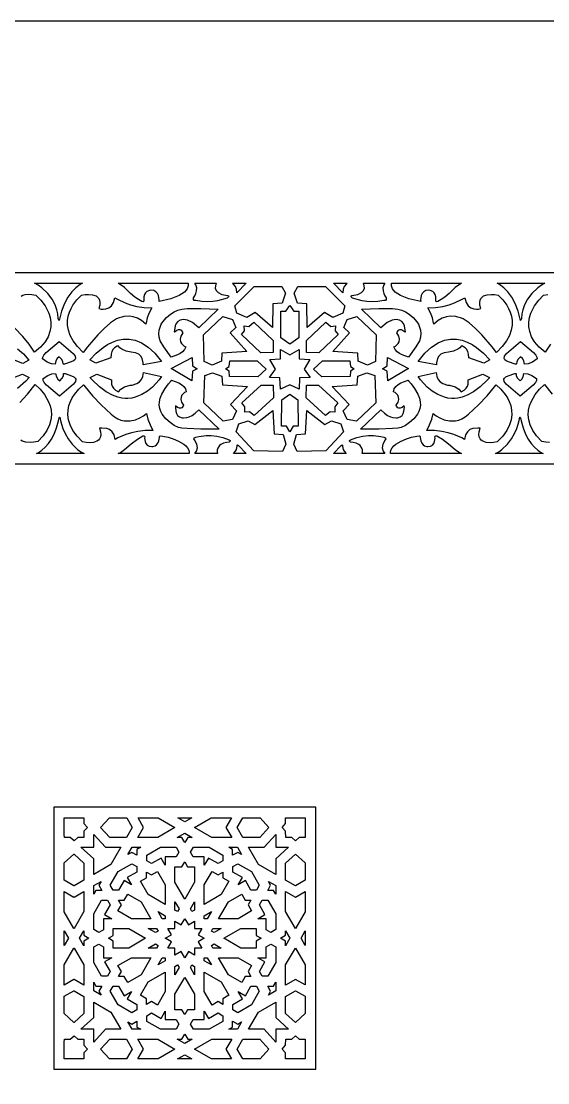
# Model space of a CAD drawing. Extents: x -350 to 350, y -350 to 350.
# Drawn here: x -62.4 to 138.6, y -55.1 to 350 of the extents above; entities that cross this region are included whole.
import ezdxf

# ---------------------------------------------------------------- set-up
doc = ezdxf.new("R2010")
doc.units = 0
doc.header["$MEASUREMENT"] = 0
doc.layers.add('LAYER_1', color=18, linetype='CONTINUOUS')
doc.layers.add('LAYER_2', color=174, linetype='CONTINUOUS')

msp = doc.modelspace()

# ---------------------------------------------------------------- linework, layer by layer
at = {"layer": 'LAYER_1'}
for points in [[(-350, -350), (350, -350), (350, 350), (-350, 350)], [(-39.91, 249.52), (-41.57, 248.3), (-43.16, 246.72), (-44.63, 244.72), (-45.94, 242.25), (-47.05, 239.29), (-47.93, 235.77), (-48.08, 235.86), (-48.31, 236.53), (-48.48, 238.29), (-48.82, 239.87), (-49.47, 241.77), (-50.57, 243.87), (-52.22, 246.05), (-54.54, 248.2), (-55.99, 249.23), (-57.31, 250), (-38.99, 250)], [(1.26, 249.97), (1.29, 249.04), (0.91, 247.89), (-0.15, 246.62), (-2.12, 245.33), (-5.27, 244.1), (-9.83, 243.03), (-9.83, 243.73), (-10.07, 245.26), (-10.42, 246.07), (-10.99, 246.75), (-11.83, 247.21), (-12.99, 247.33), (-13.45, 247.26), (-14.43, 246.83), (-14.94, 246.38), (-15.35, 245.71), (-15.59, 244.79), (-15.59, 243.57), (-15.62, 243.14), (-15.84, 242.95), (-16.35, 243.08), (-17.63, 243.8), (-19, 244.75), (-20.66, 246.12), (-23.01, 248.33), (-25.4, 249.99), (-25.42, 250), (1.25, 250)], [(11.87, 249.68), (11.68, 248.98), (11.67, 248.16), (11.99, 247.29), (12.79, 246.46), (14.22, 245.76), (16.42, 245.28), (16.79, 245.07), (16.75, 244.76), (16.14, 244.27), (12.5, 243.32), (10.7, 243.08), (8.68, 242.96), (6.48, 243.06), (4.17, 243.42), (3.64, 243.47), (3.33, 243.75), (3.32, 244.39), (3.82, 245.18), (4.23, 246.04), (4.54, 247.09), (4.6, 248.25), (4.27, 249.42), (3.8, 250), (12.03, 250)], [(19.91, 246.38), (19.73, 247.69), (19.32, 248.81), (18.52, 249.78), (18.26, 250), (23.4, 250)], [(37.01, 248.75), (38.45, 246.25), (37.14, 242.45), (33.65, 242.08), (33.46, 233.11), (26.83, 238.8), (23.66, 236.95), (19.89, 238.57), (19.09, 241.44), (26.49, 248.77)], [(61.16, 241.44), (60.37, 238.57), (56.59, 236.95), (53.42, 238.8), (46.79, 233.11), (46.6, 242.08), (43.11, 242.45), (41.8, 246.25), (43.24, 248.75), (53.77, 248.77)], [(61.73, 249.78), (60.93, 248.81), (60.52, 247.69), (60.34, 246.38), (56.85, 250), (61.99, 250)], [(75.99, 249.42), (75.65, 248.25), (75.71, 247.09), (76.02, 246.04), (76.43, 245.18), (76.93, 244.39), (76.92, 243.75), (76.62, 243.47), (76.08, 243.42), (73.77, 243.06), (71.57, 242.96), (69.55, 243.08), (67.75, 243.32), (64.11, 244.27), (63.5, 244.76), (63.46, 245.07), (63.83, 245.28), (66.04, 245.76), (67.46, 246.46), (68.26, 247.29), (68.58, 248.16), (68.57, 248.98), (68.38, 249.68), (68.22, 250), (76.45, 250)], [(105.65, 249.99), (103.26, 248.33), (100.91, 246.12), (99.25, 244.75), (97.88, 243.8), (96.6, 243.08), (96.09, 242.95), (95.87, 243.14), (95.84, 243.57), (95.84, 244.79), (95.6, 245.71), (95.19, 246.38), (94.69, 246.83), (93.7, 247.26), (93.24, 247.33), (92.08, 247.21), (91.24, 246.75), (90.68, 246.07), (90.33, 245.26), (90.08, 243.73), (90.09, 243.03), (85.52, 244.1), (82.38, 245.33), (80.4, 246.62), (79.34, 247.89), (78.96, 249.04), (78.99, 249.97), (79, 250), (105.67, 250)], [(136.24, 249.23), (134.79, 248.2), (132.47, 246.05), (130.82, 243.87), (129.72, 241.77), (129.07, 239.87), (128.74, 238.29), (128.56, 236.53), (128.33, 235.86), (128.18, 235.77), (127.31, 239.29), (126.19, 242.25), (124.88, 244.72), (123.41, 246.72), (121.82, 248.3), (120.16, 249.52), (119.24, 250), (137.56, 250)], [(-35.23, 245.63), (-33.86, 245.15), (-33.29, 244.74), (-32.84, 244.2), (-32.53, 243.5), (-32.39, 242.63), (-32.46, 241.58), (-32.76, 240.32), (-31.94, 240.15), (-31.09, 240.09), (-30.08, 240.2), (-29.02, 240.58), (-28.03, 241.35), (-27.21, 242.61), (-26.67, 244.47), (-25.64, 243.86), (-22.75, 242.52), (-20.69, 241.81), (-18.28, 241.18), (-15.55, 240.74), (-12.53, 240.57), (-13.54, 238.67), (-14.3, 236.78), (-14.79, 234.71), (-14.8, 234.47), (-14.87, 234.32), (-16.48, 235.75), (-18.1, 236.68), (-19.65, 237.2), (-21.07, 237.4), (-23.23, 237.25), (-24.07, 237.03), (-25.02, 236.85), (-26.06, 236.4), (-28.36, 234.85), (-30.8, 232.7), (-33.19, 230.25), (-37.12, 225.69), (-38.75, 223.62), (-40.94, 225.82), (-42.58, 227.97), (-43.73, 230.04), (-44.44, 232.04), (-44.77, 233.95), (-44.78, 235.75), (-44.52, 237.44), (-44.04, 239), (-43.41, 240.42), (-42.69, 241.69), (-41.16, 243.72), (-39.4, 245.47), (-38.04, 245.69), (-36.7, 245.76)], [(118.29, 245.69), (119.65, 245.47), (121.41, 243.72), (122.94, 241.69), (123.67, 240.42), (124.29, 239), (124.77, 237.44), (125.03, 235.75), (125.02, 233.95), (124.69, 232.04), (123.98, 230.04), (122.83, 227.97), (121.19, 225.82), (119, 223.62), (117.37, 225.69), (113.44, 230.25), (111.05, 232.7), (108.61, 234.85), (106.31, 236.4), (105.27, 236.85), (104.33, 237.03), (103.49, 237.25), (101.32, 237.4), (99.9, 237.2), (98.35, 236.68), (96.74, 235.75), (95.12, 234.32), (95.05, 234.47), (95.04, 234.71), (94.56, 236.78), (93.79, 238.67), (92.78, 240.57), (95.8, 240.74), (98.53, 241.18), (100.94, 241.81), (103, 242.52), (105.89, 243.86), (106.92, 244.47), (107.46, 242.61), (108.28, 241.35), (109.28, 240.58), (110.33, 240.2), (111.34, 240.09), (112.2, 240.15), (113.01, 240.32), (112.71, 241.58), (112.64, 242.63), (112.78, 243.5), (113.09, 244.2), (113.54, 244.74), (114.11, 245.15), (115.48, 245.63), (116.95, 245.76)], [(12.75, 240.17), (5.37, 233.02), (2.93, 234.97), (1.08, 235.9), (-0.51, 236.21), (-1.76, 235.93), (-2.66, 235.35), (-3.29, 234.58), (-3.68, 233.71), (-3.97, 232.13), (-3.98, 231.42), (-3.94, 231.4), (-3.69, 231.62), (-2.96, 232.15), (-2.34, 232.35), (-1.83, 232.29), (-1.42, 232.07), (-0.71, 231.07), (-1.45, 229.74), (-1.7, 228.61), (-1.57, 227.69), (-1.19, 226.95), (-0.17, 226.01), (0.39, 225.71), (-0.1, 224.69), (-0.85, 223.85), (-1.77, 223.18), (-2.74, 222.66), (-5.22, 221.84), (-7.97, 225.73), (-9.41, 227.97), (-9.76, 229.47), (-9.87, 230.85), (-9.75, 232.13), (-9.45, 233.3), (-8.99, 234.37), (-8.41, 235.33), (-6.99, 236.96), (-5.46, 238.2), (-4.05, 239.06), (-2.62, 239.74), (-1.15, 240.1), (0.98, 240.31), (6.13, 240.4)], [(41.67, 239.3), (43.5, 239.29), (43.53, 229.21), (40.13, 226.77), (36.73, 229.21), (36.75, 239.29), (38.58, 239.3), (40.13, 241.48)], [(79.27, 240.31), (81.4, 240.1), (82.87, 239.74), (84.3, 239.06), (85.71, 238.2), (87.25, 236.96), (88.66, 235.33), (89.24, 234.37), (89.7, 233.3), (90, 232.13), (90.12, 230.85), (90.01, 229.47), (89.66, 227.97), (88.22, 225.73), (85.47, 221.84), (82.99, 222.66), (82.02, 223.18), (81.1, 223.85), (80.35, 224.69), (79.86, 225.71), (80.42, 226.01), (81.44, 226.95), (81.82, 227.69), (81.95, 228.61), (81.7, 229.74), (80.96, 231.07), (81.67, 232.07), (82.08, 232.29), (82.59, 232.35), (83.21, 232.15), (83.94, 231.62), (84.19, 231.4), (84.23, 231.42), (84.22, 232.13), (83.93, 233.71), (83.54, 234.58), (82.92, 235.35), (82.01, 235.93), (80.76, 236.21), (79.18, 235.9), (77.32, 234.97), (74.88, 233.02), (67.5, 240.17), (74.12, 240.4)], [(18.22, 236.13), (19.54, 233.13), (17.4, 231.03), (23.72, 223.9), (14.21, 223.35), (14.03, 220.21), (10.48, 218.68), (7.43, 220.19), (7.16, 230.36), (14.58, 237.34)], [(33.75, 228.19), (33.78, 223.63), (29.1, 223.5), (21.7, 230.43), (22.83, 231.85), (22.72, 233.79), (24.41, 233.48), (26.39, 235.1)], [(55.84, 233.48), (57.53, 233.79), (57.42, 231.85), (58.55, 230.43), (51.15, 223.5), (46.47, 223.63), (46.5, 228.19), (53.87, 235.1)], [(73.09, 230.36), (72.82, 220.19), (69.78, 218.68), (66.22, 220.21), (66.04, 223.35), (56.53, 223.9), (62.85, 231.03), (60.71, 233.13), (62.03, 236.13), (65.67, 237.34)], [(-42.6, 223.13), (-41.88, 222.15), (-41.76, 221.27), (-41.98, 220.83), (-42.48, 220.44), (-43.4, 220), (-45.88, 219.16), (-46.31, 219.15), (-46.39, 219.19), (-46.5, 220.03), (-46.94, 220.91), (-47.91, 221.95), (-48.66, 221.28), (-49.18, 220.4), (-49.44, 219.12), (-50.93, 219.3), (-52.48, 219.88), (-54.26, 221.09), (-54.19, 221.8), (-53.79, 222.58), (-52.88, 223.54), (-47.96, 227.74)], [(-18.9, 228.26), (-16.47, 227.26), (-13.99, 225.64), (-11.46, 223.3), (-8.92, 220.17), (-15.86, 218.82), (-15.85, 219.58), (-16.21, 221.24), (-16.72, 222.13), (-17.55, 222.92), (-18.77, 223.49), (-20.46, 223.72), (-22.37, 224.08), (-24, 224.8), (-24.76, 225.38), (-25.4, 226.15), (-25.86, 226.01), (-26.85, 225.41), (-27.38, 224.82), (-27.83, 224.01), (-28.14, 222.91), (-28.23, 221.5), (-33.9, 219.49), (-36.19, 220.71), (-33.84, 223.29), (-31.14, 225.54), (-29.48, 226.61), (-27.64, 227.55), (-25.65, 228.26), (-23.51, 228.67), (-21.26, 228.7)], [(103.76, 228.67), (105.9, 228.26), (107.89, 227.55), (109.73, 226.61), (111.39, 225.54), (114.09, 223.29), (116.44, 220.71), (114.16, 219.49), (108.48, 221.5), (108.39, 222.91), (108.08, 224.01), (107.63, 224.82), (107.1, 225.41), (106.11, 226.01), (105.65, 226.15), (105.01, 225.38), (104.26, 224.8), (102.63, 224.08), (100.71, 223.72), (99.03, 223.49), (97.8, 222.92), (96.98, 222.13), (96.47, 221.24), (96.1, 219.58), (96.11, 218.82), (89.17, 220.17), (91.71, 223.3), (94.24, 225.64), (96.73, 227.26), (99.16, 228.26), (101.51, 228.7)], [(133.13, 223.54), (134.04, 222.58), (134.44, 221.8), (134.52, 221.09), (132.73, 219.88), (131.18, 219.3), (129.69, 219.12), (129.43, 220.4), (128.91, 221.28), (128.16, 221.95), (127.19, 220.91), (126.75, 220.03), (126.65, 219.19), (126.56, 219.15), (126.13, 219.16), (123.65, 220), (122.73, 220.44), (122.23, 220.83), (122.01, 221.27), (122.13, 222.15), (122.85, 223.13), (128.21, 227.74)], [(43.7, 221.09), (47.74, 220.95), (45.66, 217.15), (47.91, 213.98), (43.88, 213.87), (43.74, 209.63), (40.13, 211.28), (36.51, 209.63), (36.37, 213.87), (32.34, 213.98), (34.59, 217.15), (32.51, 220.95), (36.55, 221.09), (36.53, 224.69), (40.13, 222.68), (43.72, 224.69)], [(3.01, 218.42), (4.7, 217.35), (2.92, 216.47), (2.69, 212.73), (-5.16, 217.4), (2.8, 221.66)], [(27.7, 220.33), (31.05, 217.2), (27.89, 214.26), (17.05, 214.35), (16.97, 216.41), (15.55, 217.37), (16.91, 218.17), (17.25, 220.36)], [(63.34, 218.17), (64.7, 217.37), (63.28, 216.41), (63.2, 214.35), (52.37, 214.26), (49.2, 217.2), (52.55, 220.33), (63, 220.36)], [(85.41, 217.4), (77.56, 212.73), (77.33, 216.47), (75.55, 217.35), (77.24, 218.42), (77.45, 221.66)], [(-49.03, 214.29), (-48.51, 213.41), (-47.76, 212.73), (-46.79, 213.77), (-46.35, 214.65), (-46.24, 215.49), (-46.15, 215.52), (-45.72, 215.51), (-43.25, 214.66), (-42.33, 214.22), (-41.84, 213.83), (-41.61, 213.39), (-41.74, 212.51), (-42.47, 211.53), (-47.85, 206.94), (-52.75, 211.16), (-53.65, 212.13), (-54.05, 212.91), (-54.12, 213.62), (-52.32, 214.83), (-50.78, 215.4), (-49.29, 215.57)], [(-8.85, 214.38), (-9.75, 213.13), (-12.32, 210.35), (-14.17, 208.84), (-16.36, 207.49), (-18.88, 206.49), (-20.25, 206.17), (-21.69, 206), (-22.74, 205.97), (-23.97, 206.1), (-25.61, 206.5), (-27.62, 207.29), (-29.95, 208.58), (-32.55, 210.49), (-35.38, 213.14), (-36, 213.81), (-36.15, 214.06), (-33.55, 215.26), (-27.95, 213.15), (-28.03, 212.66), (-27.94, 211.47), (-27.69, 210.72), (-27.21, 209.95), (-26.44, 209.19), (-25.34, 208.5), (-24.35, 209.6), (-22.97, 210.45), (-20.86, 211.04), (-20.03, 211.15), (-18.25, 211.74), (-17.3, 212.34), (-16.5, 213.21), (-15.95, 214.4), (-15.8, 215.97)], [(14.11, 214.51), (14.43, 211.21), (23.92, 210.62), (17.52, 203.73), (19.81, 201.3), (18.21, 198.05), (14.62, 197.31), (7.35, 204.36), (7.61, 214.73), (10.66, 215.79)], [(72.64, 214.73), (72.91, 204.36), (65.63, 197.31), (62.04, 198.05), (60.45, 201.3), (62.73, 203.73), (56.33, 210.62), (65.83, 211.21), (66.14, 214.51), (69.59, 215.79)], [(96.21, 214.4), (96.75, 213.21), (97.56, 212.34), (98.5, 211.74), (100.29, 211.15), (101.11, 211.04), (103.22, 210.45), (104.6, 209.6), (105.59, 208.5), (106.69, 209.19), (107.46, 209.95), (107.94, 210.72), (108.19, 211.47), (108.28, 212.66), (108.21, 213.15), (113.81, 215.26), (116.4, 214.06), (116.25, 213.81), (115.63, 213.14), (112.8, 210.49), (110.2, 208.58), (107.88, 207.29), (105.87, 206.5), (104.22, 206.1), (102.99, 205.97), (101.95, 206), (100.5, 206.17), (99.13, 206.49), (96.61, 207.49), (94.42, 208.84), (92.57, 210.35), (90, 213.13), (89.11, 214.38), (96.05, 215.97)], [(131.03, 215.4), (132.58, 214.83), (134.37, 213.62), (134.3, 212.91), (133.91, 212.13), (133, 211.16), (128.1, 206.94), (122.72, 211.53), (121.99, 212.51), (121.87, 213.39), (122.09, 213.83), (122.59, 214.22), (123.5, 214.66), (125.98, 215.51), (126.41, 215.52), (126.49, 215.49), (126.6, 214.65), (127.04, 213.77), (128.02, 212.73), (128.76, 213.41), (129.28, 214.29), (129.54, 215.57)], [(-38.5, 211.09), (-37.98, 210.41), (-35.22, 206.99), (-31.94, 203.61), (-28.07, 199.99), (-26.83, 199.01), (-25.58, 198.29), (-24.36, 197.8), (-23.16, 197.52), (-20.89, 197.45), (-18.85, 197.88), (-17.12, 198.58), (-15.79, 199.35), (-14.62, 200.23), (-14.05, 198.1), (-13.23, 196.01), (-12.17, 193.79), (-15.17, 193.74), (-17.92, 193.4), (-20.38, 192.86), (-22.5, 192.22), (-25.53, 190.97), (-26.62, 190.39), (-26.99, 192.13), (-27.72, 193.34), (-28.67, 194.12), (-29.72, 194.55), (-31.65, 194.74), (-32.51, 194.64), (-32.19, 193.34), (-32.1, 192.26), (-32.21, 191.38), (-32.51, 190.67), (-32.95, 190.12), (-33.51, 189.71), (-34.86, 189.25), (-36.32, 189.14), (-37.66, 189.24), (-39.02, 189.49), (-41.14, 191.7), (-42.71, 193.85), (-43.78, 195.93), (-44.4, 197.93), (-44.64, 199.83), (-44.56, 201.62), (-44.21, 203.3), (-43.65, 204.85), (-42.94, 206.25), (-42.14, 207.51), (-40.49, 209.52), (-38.61, 211.24)], [(-2.27, 211.95), (-1.26, 211.33), (-0.37, 210.57), (0.26, 209.66), (0.51, 208.6), (-0.05, 208.28), (-1.06, 207.31), (-1.43, 206.58), (-1.54, 205.69), (-1.28, 204.64), (-0.51, 203.43), (-0.65, 203.09), (-1.12, 202.49), (-1.53, 202.31), (-2.05, 202.31), (-2.72, 202.59), (-3.55, 203.22), (-3.59, 202.57), (-3.45, 201.12), (-3.19, 200.31), (-2.72, 199.57), (-2, 198.98), (-0.98, 198.65), (-0.51, 198.57), (0.8, 198.7), (1.72, 199), (2.81, 199.56), (4.03, 200.43), (5.37, 201.68), (13.1, 194.26), (6.18, 194.32), (0.95, 194.52), (-1.1, 194.7), (-2.4, 194.95), (-3.99, 195.77), (-5.53, 196.79), (-7.17, 198.2), (-8.61, 200.01), (-9.16, 201.05), (-9.55, 202.2), (-9.74, 203.44), (-9.7, 204.77), (-9.38, 206.2), (-8.76, 207.72), (-7.42, 209.88), (-6.25, 211.58), (-5.21, 212.79), (-5.15, 212.91), (-5.02, 213.01)], [(33.88, 206.25), (26.5, 199.48), (24.74, 200.98), (22.89, 200.82), (22.97, 202.82), (21.79, 204.3), (29.2, 211.05), (33.82, 211.07)], [(51.05, 211.05), (58.46, 204.3), (57.29, 202.82), (57.37, 200.82), (55.51, 200.98), (53.75, 199.48), (46.38, 206.25), (46.43, 211.07)], [(85.4, 212.91), (85.46, 212.79), (86.51, 211.58), (87.67, 209.88), (89.01, 207.72), (89.64, 206.2), (89.95, 204.77), (89.99, 203.44), (89.8, 202.2), (89.41, 201.05), (88.86, 200.01), (87.42, 198.2), (85.78, 196.79), (84.24, 195.77), (82.65, 194.95), (81.36, 194.7), (79.3, 194.52), (74.08, 194.32), (67.15, 194.26), (74.88, 201.68), (76.22, 200.43), (77.45, 199.56), (78.53, 199), (79.46, 198.7), (80.76, 198.57), (81.23, 198.65), (82.25, 198.98), (82.97, 199.57), (83.44, 200.31), (83.71, 201.12), (83.85, 202.57), (83.8, 203.22), (82.98, 202.59), (82.31, 202.31), (81.78, 202.31), (81.38, 202.49), (80.9, 203.09), (80.76, 203.43), (81.53, 204.64), (81.79, 205.69), (81.68, 206.58), (81.31, 207.31), (80.3, 208.28), (79.74, 208.6), (79.99, 209.66), (80.62, 210.57), (81.51, 211.33), (82.52, 211.95), (85.27, 213.01)], [(120.74, 209.52), (122.39, 207.51), (123.2, 206.25), (123.91, 204.85), (124.46, 203.3), (124.81, 201.62), (124.9, 199.83), (124.65, 197.93), (124.03, 195.93), (122.96, 193.85), (121.4, 191.7), (119.28, 189.49), (117.92, 189.24), (116.57, 189.14), (115.11, 189.25), (113.76, 189.71), (113.2, 190.12), (112.76, 190.67), (112.46, 191.38), (112.35, 192.26), (112.44, 193.34), (112.77, 194.64), (111.9, 194.74), (109.98, 194.55), (108.92, 194.12), (107.97, 193.34), (107.25, 192.13), (106.87, 190.39), (105.78, 190.97), (102.75, 192.22), (100.64, 192.86), (98.18, 193.4), (95.42, 193.74), (92.42, 193.79), (93.48, 196.01), (94.31, 198.1), (94.87, 200.23), (96.04, 199.35), (97.37, 198.58), (99.1, 197.88), (101.14, 197.45), (103.41, 197.52), (104.61, 197.8), (105.84, 198.29), (107.08, 199.01), (108.33, 199.99), (112.2, 203.61), (115.47, 206.99), (118.24, 210.41), (118.75, 211.09), (118.86, 211.24)], [(43.17, 205.55), (43.31, 195.49), (41.36, 195.49), (40.13, 193.32), (38.89, 195.49), (36.95, 195.49), (37.08, 205.55), (40.13, 207.62)], [(-47.7, 198.85), (-47.42, 197.63), (-47.06, 196.18), (-46.53, 194.62), (-45.7, 192.71), (-44.52, 190.62), (-42.93, 188.53), (-40.89, 186.58), (-39.68, 185.72), (-38.41, 185), (-56.59, 185), (-55.97, 185.33), (-54.62, 186.24), (-53.3, 187.38), (-52.04, 188.78), (-50.87, 190.46), (-49.82, 192.45), (-48.92, 194.77), (-48.21, 197.45), (-47.95, 198.65), (-47.83, 198.87)], [(34.1, 192.48), (37.53, 192.22), (38.65, 188.62), (37.34, 185.82), (26.42, 185.99), (19.62, 193.23), (20.63, 196.35), (24.16, 197.46), (26.82, 196.04), (33.67, 201.49)], [(53.43, 196.04), (56.09, 197.46), (59.62, 196.35), (60.64, 193.23), (53.83, 185.99), (42.91, 185.82), (41.61, 188.62), (42.72, 192.22), (46.15, 192.48), (46.58, 201.49)], [(128.21, 198.65), (128.47, 197.45), (129.17, 194.77), (130.07, 192.45), (131.12, 190.46), (132.29, 188.78), (133.55, 187.38), (134.88, 186.24), (136.22, 185.33), (136.84, 185), (118.66, 185), (119.93, 185.72), (121.14, 186.58), (123.18, 188.53), (124.77, 190.62), (125.96, 192.71), (126.79, 194.62), (127.32, 196.18), (127.68, 197.63), (127.95, 198.85), (128.08, 198.87)], [(-8.35, 191.67), (-6.39, 191.22), (-4.46, 190.64), (-2.34, 189.78), (-0.37, 188.64), (0.45, 187.96), (1.11, 187.19), (1.55, 186.35), (1.75, 185.42), (1.71, 185), (-25.45, 185), (-24.59, 185.46), (-23.04, 186.51), (-20.42, 188.75), (-18.1, 190.51), (-15.97, 191.75), (-15.62, 191.75), (-15.39, 191.65), (-15.3, 191.4), (-15.33, 190.82), (-15.14, 189.54), (-14.85, 188.86), (-14.35, 188.26), (-13.6, 187.83), (-12.55, 187.65), (-12.15, 187.64), (-11.24, 187.92), (-10.74, 188.31), (-10.28, 188.95), (-9.91, 189.89), (-9.7, 191.19), (-9.69, 191.48), (-9.38, 191.81)], [(12.27, 191.67), (14.58, 191.16), (16.98, 190.26), (17.31, 189.99), (17.36, 189.69), (16.99, 189.32), (15.88, 189.22), (14.83, 188.95), (13.72, 188.41), (13.32, 188.04), (12.61, 187.04), (12.37, 186.37), (12.32, 185.61), (12.49, 185), (3.84, 185), (4.51, 185.95), (4.84, 187.16), (4.63, 188.6), (3.68, 190.29), (3.52, 190.67), (3.66, 190.98), (4.24, 191.25), (5.33, 191.52), (8.2, 191.87), (10.12, 191.88)], [(72.06, 191.87), (74.92, 191.52), (76.01, 191.25), (76.59, 190.98), (76.73, 190.67), (76.57, 190.29), (75.62, 188.6), (75.41, 187.16), (75.74, 185.95), (76.41, 185), (67.76, 185), (67.93, 185.61), (67.88, 186.37), (67.64, 187.04), (66.93, 188.04), (66.53, 188.41), (65.43, 188.95), (64.37, 189.22), (63.26, 189.32), (62.9, 189.69), (62.94, 189.99), (63.28, 190.26), (65.67, 191.16), (67.98, 191.67), (70.13, 191.88)], [(89.94, 191.48), (89.95, 191.19), (90.16, 189.89), (90.53, 188.95), (90.99, 188.31), (91.49, 187.92), (92.4, 187.64), (92.8, 187.65), (93.85, 187.83), (94.6, 188.26), (95.1, 188.86), (95.39, 189.54), (95.58, 190.82), (95.55, 191.4), (95.65, 191.65), (95.88, 191.75), (96.22, 191.75), (98.36, 190.51), (100.67, 188.75), (103.29, 186.51), (104.85, 185.46), (105.71, 185), (78.55, 185), (78.51, 185.42), (78.7, 186.35), (79.15, 187.19), (79.8, 187.96), (80.62, 188.64), (82.59, 189.78), (84.71, 190.64), (86.64, 191.22), (88.6, 191.67), (89.63, 191.81)], [(20.48, 188.12), (23.48, 185), (18.66, 185), (19.4, 185.9), (19.72, 186.55), (19.99, 187.87), (20.04, 188.2), (20.18, 188.31)], [(60.22, 188.2), (60.26, 187.87), (60.53, 186.55), (60.85, 185.9), (61.59, 185), (56.77, 185), (59.77, 188.12), (60.07, 188.31)], [(-38.51, 43.76), (-37.18, 42.31), (-38.51, 40.86), (-38.58, 38.51), (-40.86, 38.51), (-42.27, 37.22), (-43.69, 38.51), (-45.96, 38.51), (-46, 39.66), (-46, 46), (-38.51, 46)], [(-20.04, 42.31), (-22.23, 38.51), (-28.66, 38.51), (-32.13, 42.31), (-28.76, 46), (-22.17, 46)], [(-3.73, 42.31), (-10.32, 38.51), (-17.92, 38.51), (-15.72, 42.31), (-17.85, 46), (-10.12, 46)], [(0, 44.47), (-2.65, 46), (2.66, 46)], [(15.73, 42.31), (17.92, 38.51), (10.32, 38.51), (3.74, 42.31), (10.13, 46), (17.86, 46)], [(32.13, 42.31), (28.66, 38.51), (22.24, 38.51), (20.04, 42.31), (22.17, 46), (28.77, 46)], [(46, 39.46), (45.97, 38.51), (43.69, 38.51), (42.28, 37.22), (40.86, 38.51), (38.59, 38.51), (38.51, 40.86), (37.19, 42.31), (38.51, 43.76), (38.51, 46), (46, 46)], [(-30.31, 34.78), (-24.39, 34.78), (-28.19, 28.2), (-34.77, 24.4), (-34.77, 30.32), (-39.66, 34.78), (-34.77, 34.78), (-34.77, 39.67)], [(2.85, 38.51), (1.12, 38.51), (0, 36.58), (-1.12, 38.51), (-2.84, 38.51), (0, 40.16)], [(34.78, 34.78), (39.67, 34.78), (34.78, 30.32), (34.78, 24.4), (28.19, 28.2), (24.39, 34.78), (30.31, 34.78), (34.78, 39.67)], [(-18.28, 33.91), (-18.28, 31.68), (-20.22, 32.8), (-21.72, 31.93), (-20.07, 34.78), (-16.79, 34.78)], [(-2.2, 32.87), (-3.25, 31.05), (-7.46, 31.05), (-7.46, 27.86), (-9.05, 30.62), (-12.7, 28.51), (-14.52, 29.57), (-14.52, 31.78), (-9.32, 34.78), (-3.3, 34.78)], [(14.53, 31.78), (14.53, 29.57), (12.7, 28.51), (9.06, 30.62), (7.47, 27.86), (7.47, 31.05), (3.26, 31.05), (2.21, 32.87), (3.31, 34.78), (9.32, 34.78)], [(21.72, 31.93), (20.23, 32.8), (18.29, 31.68), (18.29, 33.91), (16.79, 34.78), (20.08, 34.78)], [(-38.51, 28.73), (-38.51, 22.2), (-42.23, 20.05), (-42.27, 20.07), (-42.31, 20.05), (-46, 22.18), (-46, 28.77), (-42.31, 32.13), (-42.27, 32.1), (-42.23, 32.13)], [(-18.33, 27.37), (-18.33, 25.26), (-21.98, 23.16), (-20.39, 20.4), (-23.14, 21.99), (-25.25, 18.35), (-27.35, 18.35), (-28.46, 20.26), (-25.45, 25.47), (-20.25, 28.47)], [(1.07, 27.31), (3.73, 27.31), (3.73, 21.39), (0, 14.94), (-3.73, 21.39), (-3.73, 27.31), (-1.06, 27.31), (0, 29.16)], [(25.46, 25.47), (28.47, 20.26), (27.36, 18.35), (25.26, 18.35), (23.15, 21.99), (20.4, 20.4), (21.99, 23.16), (18.34, 25.26), (18.34, 27.37), (20.25, 28.47)], [(46, 28.77), (46, 22.18), (42.32, 20.05), (42.28, 20.07), (42.24, 20.05), (38.51, 22.2), (38.51, 28.73), (42.24, 32.13), (42.28, 32.1), (42.32, 32.13)], [(-7.46, 20.39), (-7.46, 12.94), (-13.92, 16.67), (-16.88, 21.79), (-14.57, 23.12), (-14.57, 25.25), (-12.73, 24.19), (-10.42, 25.52)], [(12.73, 24.19), (14.58, 25.25), (14.58, 23.12), (16.88, 21.79), (13.92, 16.67), (7.47, 12.94), (7.47, 20.39), (10.43, 25.52)], [(-32.79, 20.23), (-31.67, 18.3), (-33.91, 18.3), (-34.77, 16.8), (-34.77, 20.09), (-31.92, 21.73)], [(34.78, 20.09), (34.78, 16.8), (33.91, 18.3), (31.68, 18.3), (32.79, 20.23), (31.93, 21.73)], [(-38.51, 10.21), (-42.23, 3.75), (-42.27, 3.81), (-42.31, 3.75), (-46, 10.14), (-46, 17.87), (-42.31, 15.74), (-42.27, 15.76), (-42.23, 15.74), (-38.51, 17.89)], [(-16.65, 13.93), (-12.93, 7.48), (-20.38, 7.48), (-25.51, 10.44), (-24.17, 12.74), (-25.24, 14.59), (-23.11, 14.59), (-21.78, 16.89)], [(23.11, 14.59), (25.25, 14.59), (24.18, 12.74), (25.51, 10.44), (20.39, 7.48), (12.93, 7.48), (16.66, 13.93), (21.78, 16.89)], [(42.24, 15.74), (42.28, 15.76), (42.32, 15.74), (46, 17.86), (46, 10.13), (42.32, 3.75), (42.28, 3.81), (42.24, 3.75), (38.51, 10.21), (38.51, 17.89)], [(-28.5, 12.71), (-30.61, 9.07), (-27.85, 7.48), (-31.03, 7.48), (-31.03, 3.27), (-32.86, 2.22), (-34.77, 3.32), (-34.77, 9.33), (-31.77, 14.54), (-29.56, 14.54)], [(-2.15, 11.21), (-2.73, 10.21), (-3.73, 10.78), (-3.73, 13.93)], [(3.73, 10.78), (2.74, 10.21), (2.16, 11.21), (3.73, 13.93)], [(34.78, 9.33), (34.78, 3.32), (32.86, 2.22), (31.04, 3.27), (31.04, 7.48), (27.86, 7.48), (30.61, 9.07), (28.51, 12.71), (29.56, 14.54), (31.77, 14.54)], [(-7.46, 8.63), (-7.46, 7.48), (-8.61, 7.48), (-10.18, 10.2)], [(8.62, 7.48), (7.47, 7.48), (7.47, 8.63), (10.19, 10.2)], [(1.37, 5.11), (3.73, 6.47), (3.73, 3.74), (6.46, 3.74), (5.1, 1.38), (7.46, 0.02), (5.1, -1.35), (6.46, -3.71), (3.73, -3.71), (3.73, -6.44), (1.37, -5.07), (0, -7.44), (-1.36, -5.07), (-3.73, -6.44), (-3.73, -3.71), (-6.45, -3.71), (-5.09, -1.35), (-7.45, 0.02), (-5.09, 1.38), (-6.45, 3.74), (-3.73, 3.74), (-3.73, 6.47), (-1.36, 5.11), (0, 7.47)], [(-44.39, 0.02), (-46, -2.77), (-46, 2.8)], [(-38.51, 1.13), (-36.57, 0.02), (-38.51, -1.1), (-38.51, -2.83), (-40.15, 0.02), (-38.51, 2.86)], [(-14.93, 0.02), (-21.38, -3.71), (-27.3, -3.71), (-27.3, -1.05), (-29.15, 0.02), (-27.3, 1.08), (-27.3, 3.74), (-21.38, 3.74)], [(-10.19, 2.75), (-11.19, 2.17), (-13.91, 3.74), (-10.77, 3.74)], [(11.2, 2.17), (10.2, 2.75), (10.77, 3.74), (13.92, 3.74)], [(27.31, 1.08), (29.15, 0.02), (27.31, -1.05), (27.31, -3.71), (21.39, -3.71), (14.93, 0.02), (21.39, 3.74), (27.31, 3.74)], [(40.16, 0.02), (38.51, -2.83), (38.51, -1.1), (36.58, 0.02), (38.51, 1.13), (38.51, 2.86)], [(46, -2.75), (44.4, 0.02), (46, 2.79)], [(-38.51, -10.17), (-38.51, -17.86), (-42.23, -15.7), (-42.27, -15.73), (-42.31, -15.7), (-46, -17.84), (-46, -10.11), (-42.31, -3.72), (-42.27, -3.78), (-42.23, -3.72)], [(-31.03, -3.24), (-31.03, -7.45), (-27.85, -7.45), (-30.61, -9.04), (-28.5, -12.68), (-29.56, -14.5), (-31.77, -14.5), (-34.77, -9.3), (-34.77, -3.29), (-32.86, -2.19)], [(-10.19, -2.71), (-10.77, -3.71), (-13.91, -3.71), (-11.19, -2.14)], [(13.92, -3.71), (10.77, -3.71), (10.2, -2.71), (11.2, -2.14)], [(34.78, -3.29), (34.78, -9.3), (31.77, -14.5), (29.56, -14.5), (28.51, -12.68), (30.61, -9.04), (27.86, -7.45), (31.04, -7.45), (31.04, -3.24), (32.86, -2.19)], [(46, -10.1), (46, -17.83), (42.32, -15.7), (42.28, -15.73), (42.24, -15.7), (38.51, -17.86), (38.51, -10.17), (42.24, -3.72), (42.28, -3.78), (42.32, -3.72)], [(-16.65, -13.9), (-21.78, -16.86), (-23.11, -14.56), (-25.24, -14.56), (-24.17, -12.71), (-25.51, -10.4), (-20.38, -7.45), (-12.93, -7.45)], [(-7.46, -8.59), (-10.18, -10.16), (-8.61, -7.44), (-7.46, -7.44)], [(10.19, -10.16), (7.47, -8.59), (7.47, -7.44), (8.62, -7.44)], [(25.51, -10.4), (24.18, -12.71), (25.25, -14.56), (23.11, -14.56), (21.78, -16.86), (16.66, -13.9), (12.93, -7.45), (20.39, -7.45)], [(-2.15, -11.17), (-3.73, -13.89), (-3.73, -10.75), (-2.73, -10.18)], [(3.73, -10.75), (3.73, -13.89), (2.16, -11.17), (2.74, -10.18)], [(-7.46, -20.36), (-10.42, -25.49), (-12.73, -24.15), (-14.57, -25.22), (-14.57, -23.09), (-16.88, -21.76), (-13.92, -16.64), (-7.46, -12.91)], [(3.73, -21.36), (3.73, -27.28), (1.07, -27.28), (0, -29.12), (-1.06, -27.28), (-3.73, -27.28), (-3.73, -21.36), (0, -14.91)], [(13.92, -16.64), (16.88, -21.76), (14.58, -23.09), (14.58, -25.22), (12.73, -24.15), (10.43, -25.49), (7.47, -20.36), (7.47, -12.91)], [(-38.51, -22.17), (-38.51, -28.7), (-42.23, -32.1), (-42.27, -32.07), (-42.31, -32.1), (-46, -28.74), (-46, -22.15), (-42.31, -20.02), (-42.27, -20.04), (-42.23, -20.02)], [(-33.91, -18.26), (-31.67, -18.26), (-32.79, -20.2), (-31.92, -21.7), (-34.77, -20.05), (-34.77, -16.77)], [(-23.14, -21.96), (-20.39, -20.37), (-21.98, -23.13), (-18.33, -25.23), (-18.33, -27.33), (-20.25, -28.44), (-25.45, -25.43), (-28.46, -20.23), (-27.35, -18.32), (-25.25, -18.32)], [(28.47, -20.23), (25.46, -25.43), (20.25, -28.44), (18.34, -27.33), (18.34, -25.23), (21.99, -23.13), (20.4, -20.37), (23.15, -21.96), (25.26, -18.32), (27.36, -18.32)], [(34.78, -20.05), (31.93, -21.7), (32.79, -20.2), (31.68, -18.26), (33.91, -18.26), (34.78, -16.77)], [(46, -22.14), (46, -28.74), (42.32, -32.1), (42.28, -32.07), (42.24, -32.1), (38.51, -28.7), (38.51, -22.17), (42.24, -20.02), (42.28, -20.04), (42.32, -20.02)], [(-28.19, -28.17), (-24.39, -34.75), (-30.31, -34.75), (-34.77, -39.64), (-34.77, -34.75), (-39.66, -34.75), (-34.77, -30.28), (-34.77, -24.37)], [(-7.46, -31.01), (-3.25, -31.01), (-2.2, -32.84), (-3.3, -34.75), (-9.32, -34.75), (-14.52, -31.74), (-14.52, -29.54), (-12.7, -28.48), (-9.05, -30.59), (-7.46, -27.83)], [(9.06, -30.59), (12.7, -28.48), (14.53, -29.54), (14.53, -31.74), (9.32, -34.75), (3.31, -34.75), (2.21, -32.84), (3.26, -31.01), (7.47, -31.01), (7.47, -27.83)], [(34.78, -30.28), (39.67, -34.75), (34.78, -34.75), (34.78, -39.64), (30.31, -34.75), (24.39, -34.75), (28.19, -28.17), (34.78, -24.37)], [(-18.28, -33.88), (-16.79, -34.75), (-20.07, -34.75), (-21.72, -31.9), (-20.22, -32.77), (-18.28, -31.65)], [(20.23, -32.77), (21.72, -31.9), (20.08, -34.75), (16.79, -34.75), (18.29, -33.88), (18.29, -31.65)], [(-40.86, -38.48), (-38.58, -38.48), (-38.51, -40.83), (-37.18, -42.28), (-38.51, -43.73), (-38.51, -46), (-46, -46), (-46, -39.63), (-45.96, -38.48), (-43.69, -38.48), (-42.27, -37.19)], [(-20.04, -42.28), (-22.18, -46), (-28.73, -46), (-32.13, -42.28), (-28.66, -38.48), (-22.23, -38.48)], [(-3.73, -42.28), (-10.18, -46), (-17.87, -46), (-15.72, -42.28), (-17.92, -38.48), (-10.32, -38.48)], [(1.12, -38.48), (2.85, -38.48), (0, -40.12), (-2.84, -38.48), (-1.12, -38.48), (0, -36.55)], [(15.73, -42.28), (17.88, -46), (10.18, -46), (3.74, -42.28), (10.32, -38.48), (17.92, -38.48)], [(32.13, -42.28), (28.74, -46), (22.19, -46), (20.04, -42.28), (22.24, -38.48), (28.66, -38.48)], [(43.69, -38.48), (45.97, -38.48), (46, -39.43), (46, -46), (38.51, -46), (38.51, -43.73), (37.19, -42.28), (38.51, -40.83), (38.59, -38.48), (40.86, -38.48), (42.28, -37.19)], [(2.71, -46), (-2.71, -46), (0, -44.44)]]:
    msp.add_lwpolyline(points, close=True, dxfattribs=at)
for points in [[(-62.47, 245.12), (-61.78, 245.47), (-60.89, 245.7), (-59.78, 245.79), (-58.42, 245.71), (-56.8, 245.44), (-54.96, 243.52), (-53.35, 241.34), (-51.92, 238.52), (-51.42, 236.91), (-51.14, 235.2), (-51.13, 233.4), (-51.46, 231.53), (-52.18, 229.61), (-53.36, 227.64), (-55.05, 225.66), (-57.32, 223.68), (-59.47, 226.75), (-61.89, 229.71), (-64.94, 232.84)], [(139.72, 226.75), (137.57, 223.68), (135.31, 225.66), (133.61, 227.64), (132.44, 229.61), (131.71, 231.53), (131.38, 233.4), (131.39, 235.2), (131.67, 236.91), (132.18, 238.52), (133.61, 241.34), (135.21, 243.52), (137.05, 245.44), (138.67, 245.71)], [(-63.81, 224.94), (-61.6, 223.07), (-59.49, 220.69), (-61.88, 219.38), (-67.71, 221.63)], [(-67.54, 213.2), (-61.91, 215.29), (-59.43, 213.97), (-60.66, 212.66), (-63.91, 209.8)], [(-62.91, 204.43), (-60.02, 207.63), (-57.06, 211.36), (-55.19, 209.58), (-53.53, 207.51), (-51.99, 204.8), (-51.4, 203.24), (-51.02, 201.55), (-50.9, 199.76), (-51.09, 197.87), (-51.65, 195.9), (-52.64, 193.86), (-54.12, 191.76), (-56.14, 189.62), (-57.61, 189.36), (-59.05, 189.24), (-60.62, 189.33), (-62.05, 189.76), (-62.63, 190.15)], [(139.31, 189.24), (137.86, 189.36), (136.39, 189.62), (134.37, 191.76), (132.9, 193.86), (131.9, 195.9), (131.34, 197.87), (131.15, 199.76), (131.27, 201.55), (131.66, 203.24), (132.24, 204.8), (133.78, 207.51), (135.44, 209.58), (137.32, 211.36), (140.27, 207.63)]]:
    msp.add_lwpolyline(points, dxfattribs=at)
at = {"layer": 'LAYER_2'}
for points in [[(-254, 254), (-254, -254), (254, -254), (254, 254)], [(181, -181), (181, 181), (-181, 181), (-181, -181)], [(-50, -50), (50, -50), (50, 50), (-50, 50)]]:
    msp.add_lwpolyline(points, close=True, dxfattribs=at)

doc.saveas('drawing.dxf')
